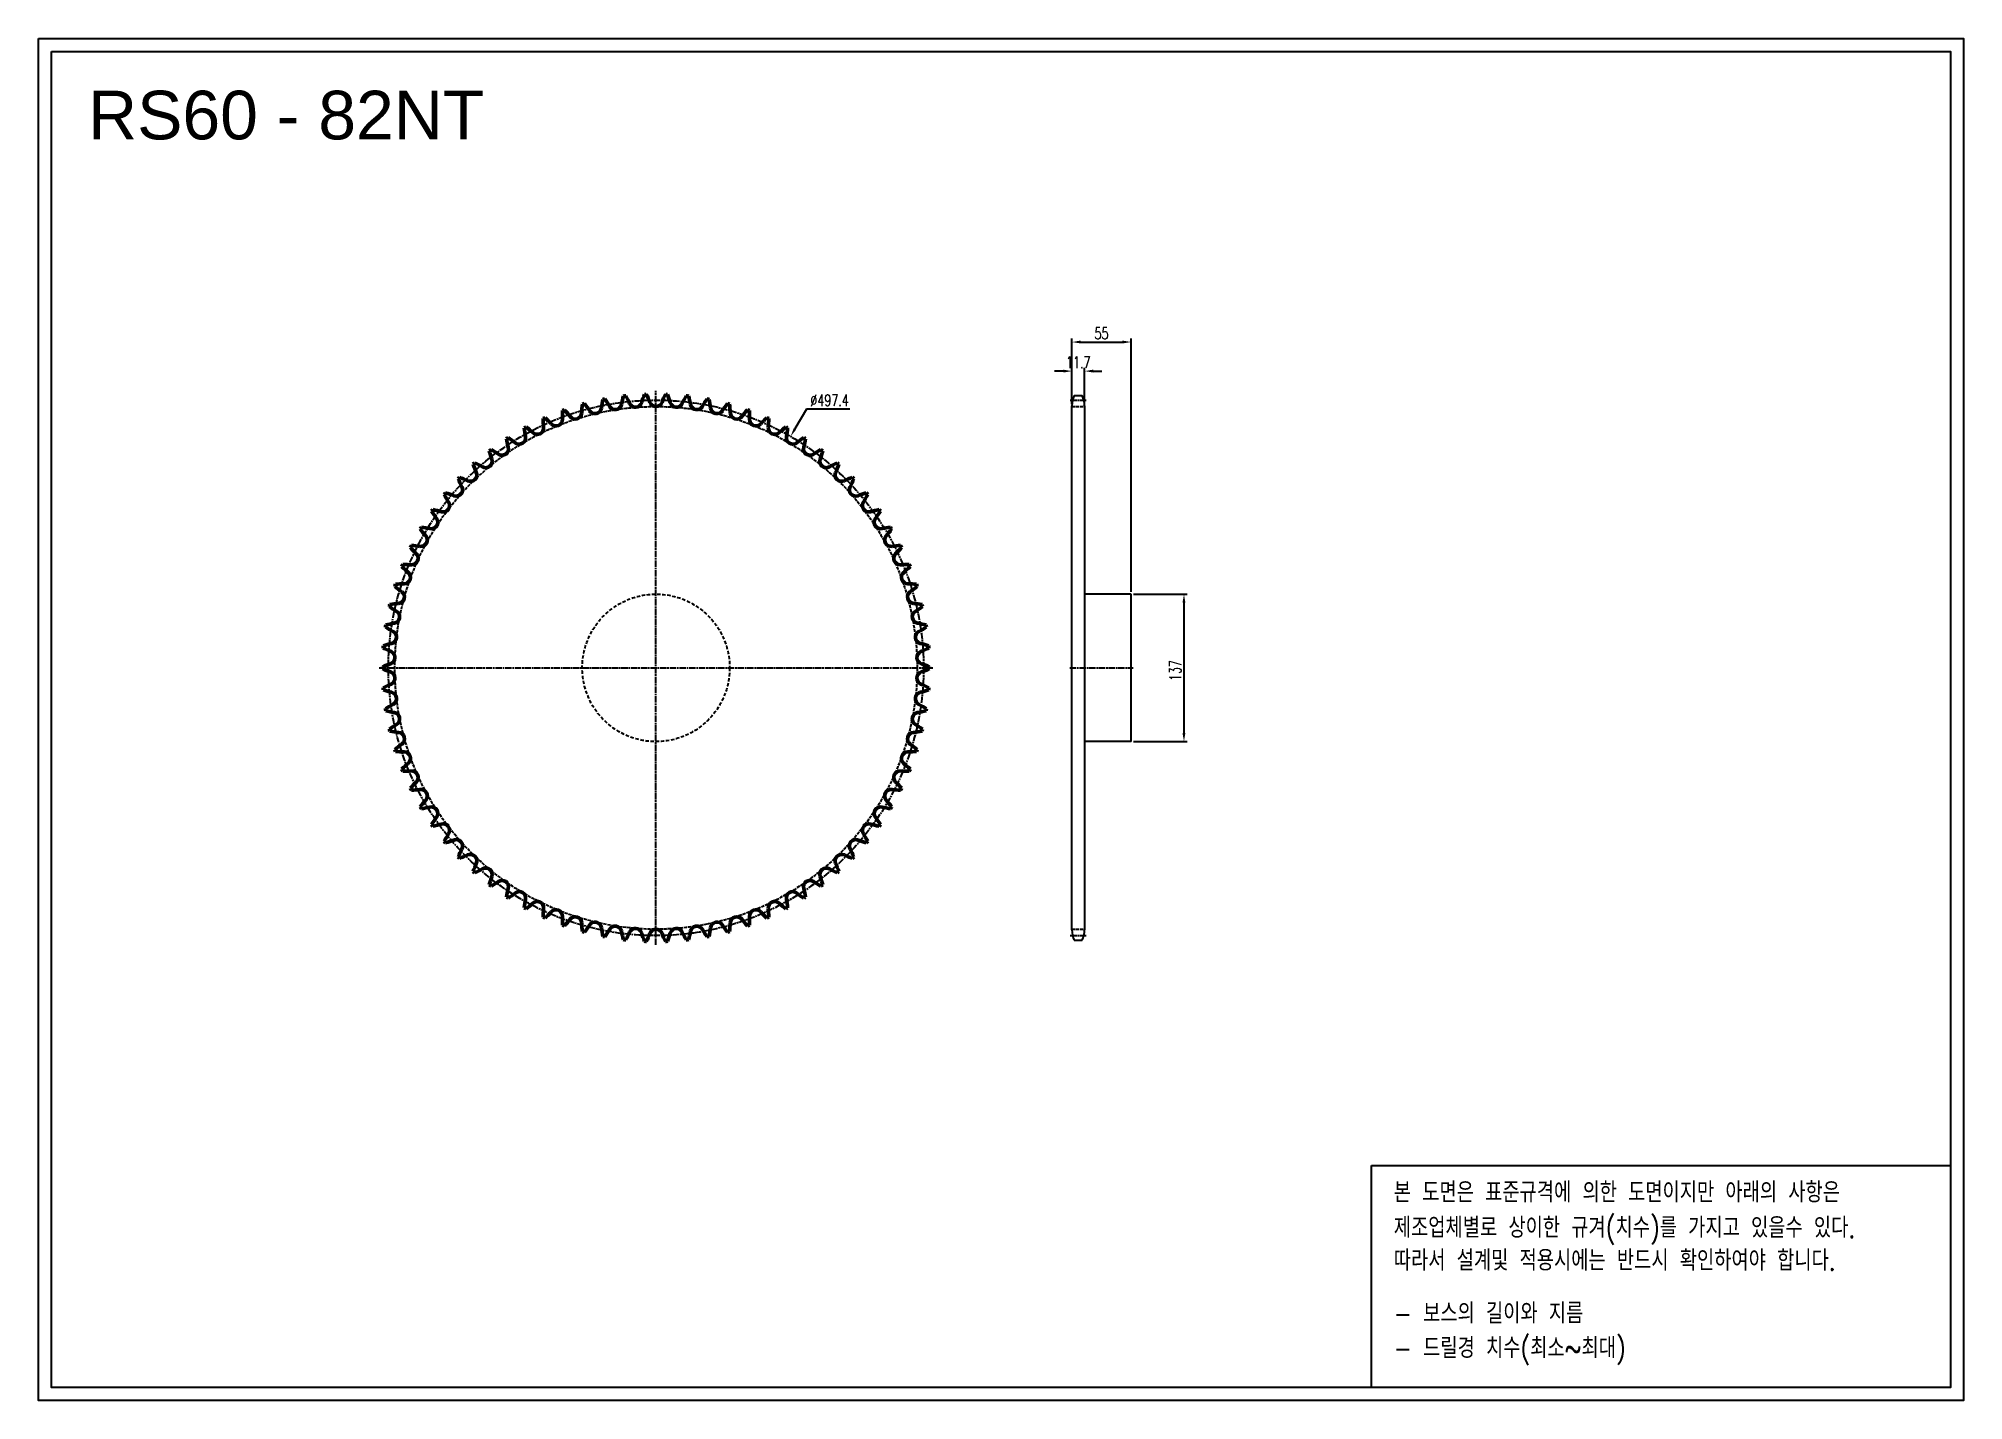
# Model space of a CAD drawing. Header units: millimetres. Extents: x 28224 to 30013, y 6760 to 8025.
import ezdxf

# ---------------------------------------------------------------- set-up
doc = ezdxf.new("R2010")
doc.units = ezdxf.units.MM
for name, pattern in [('AM_ISO02W050', [7.5, 6, -1.5]), ('AM_ISO02W050x2', [3.75, 3, -0.75]), ('AM_ISO08W050', [18, 12, -1.5, 3, -1.5]), ('AM_ISO08W050x2', [9, 6, -0.75, 1.5, -0.75]), ('HIDDEN', [9.525, 6.35, -3.175])]:
    doc.linetypes.add(name, pattern=pattern)
for name, color, linetype, lineweight in [('AM_0N', 7, 'Continuous', 50), ('AM_3N', 6, 'AM_ISO02W050', 25), ('AM_7', 4, 'AM_ISO08W050', 25), ('AM_7N', 4, 'AM_ISO08W050', 25)]:
    doc.layers.add(name, color=color, linetype=linetype, lineweight=lineweight)
doc.layers.add('HL', color=2, linetype='HIDDEN')
doc.layers.add('S-DIM', color=7, linetype='Continuous')
doc.styles.add('HAN', font='ROMANS.shx', dxfattribs={"width": 0.7, "bigfont": 'whgtxt.shx'})
doc.styles.add('HSG', font='SIMPLEX.shx', dxfattribs={"width": 0.7, "bigfont": 'HSG.shx'})
doc.styles.get("Standard").update_dxf_attribs({"font": 'arial.ttf'})
doc.dimstyles.new('APP23', dxfattribs={"dimscale": 4.5, "dimtxt": 2.4, "dimasz": 1.8, "dimexe": 0.7, "dimexo": 0.5, "dimgap": 0.6, "dimtad": 1, "dimtoh": 1, "dimdec": 1, "dimrnd": 0.01, "dimzin": 9, "dimdsep": 46, "dimtxsty": 'HSG', "dimcen": 0, "dimclrd": 1, "dimclre": 1, "dimclrt": 256, "dimazin": 2, "dimtp": 1, "dimtm": 1, "dimtfac": 0.5, "dimtdec": 1, "dimtix": 1, "dimtofl": 0, "dimtmove": 0, "dimatfit": 3, "dimfxl": 0, "dimtvp": 1, "dimtolj": 2, "dimlwd": -1, "dimlwe": -1, "dimarcsym": 0})

# ---------------------------------------------------------------- blocks, each defined once
blk = doc.blocks.new('*D1')
at = {"layer": 'Defpoints', "color": 0, "transparency": 16777216}
for p in [(28922.6, 7655.7), (28672.4, 7225.9)]:
    blk.add_point(p, dxfattribs=at)
at = {"layer": 'S-DIM', "color": 1, "transparency": 16777216}
for p, q in [((28937.4, 7681.2), (28926.6, 7662.7)), ((28977.5, 7681.2), (28937.4, 7681.2))]:
    blk.add_line(p, q, dxfattribs=at)
blk.add_solid([(28925.5, 7663.4), (28927.8, 7662.1), (28922.6, 7655.7)], dxfattribs=at)
at = {"layer": 'S-DIM', "transparency": 16777216, "insert": (28958.8, 7689.3), "char_height": 10.8, "attachment_point": 5, "style": 'HSG'}
blk.add_mtext('\\A2;∅497.4', dxfattribs=at)
blk = doc.blocks.new('*D2')
at = {"layer": 'Defpoints', "color": 0, "transparency": 16777216}
for p in [(29195.8, 7716.4), (29184.1, 7683.5), (29195.8, 7683.5)]:
    blk.add_point(p, dxfattribs=at)
at = {"layer": 'S-DIM', "color": 1, "transparency": 16777216}
for p, q in [((29176, 7716.4), (29167.9, 7716.4)), ((29184.1, 7685.8), (29184.1, 7719.6)), ((29195.8, 7685.8), (29195.8, 7719.6)), ((29203.9, 7716.4), (29212, 7716.4))]:
    blk.add_line(p, q, dxfattribs=at)
for points in [[(29176, 7717.8), (29176, 7715.1), (29184.1, 7716.4)], [(29203.9, 7717.8), (29203.9, 7715.1), (29195.8, 7716.4)]]:
    blk.add_solid(points, dxfattribs=at)
at = {"layer": 'S-DIM', "transparency": 16777216, "insert": (29189.9, 7724.5), "char_height": 10.8, "attachment_point": 5, "style": 'HSG'}
blk.add_mtext('\\A2;11.7', dxfattribs=at)
blk = doc.blocks.new('*D3')
at = {"layer": 'Defpoints', "color": 0, "transparency": 16777216}
for p in [(29239.1, 7743.4), (29184.1, 7683.5), (29239.1, 7509.3)]:
    blk.add_point(p, dxfattribs=at)
at = {"layer": 'S-DIM', "color": 1, "transparency": 16777216}
for p, q in [((29184.1, 7685.8), (29184.1, 7746.6)), ((29239.1, 7511.5), (29239.1, 7746.6)), ((29192.2, 7743.4), (29231, 7743.4))]:
    blk.add_line(p, q, dxfattribs=at)
for points in [[(29192.2, 7744.8), (29192.2, 7742.1), (29184.1, 7743.4)], [(29231, 7744.8), (29231, 7742.1), (29239.1, 7743.4)]]:
    blk.add_solid(points, dxfattribs=at)
at = {"layer": 'S-DIM', "transparency": 16777216, "insert": (29211.6, 7751.5), "char_height": 10.8, "attachment_point": 5, "style": 'HSG'}
blk.add_mtext('\\A2;55', dxfattribs=at)
blk = doc.blocks.new('*D4')
at = {"layer": 'Defpoints', "color": 0, "transparency": 16777216}
for p in [(29239.1, 7509.3), (29239.1, 7372.3), (29288.2, 7372.3)]:
    blk.add_point(p, dxfattribs=at)
at = {"layer": 'S-DIM', "color": 1, "transparency": 16777216}
for p, q in [((29241.3, 7509.3), (29291.3, 7509.3)), ((29288.2, 7501.2), (29288.2, 7380.4)), ((29241.3, 7372.3), (29291.3, 7372.3))]:
    blk.add_line(p, q, dxfattribs=at)
for points in [[(29286.8, 7501.2), (29289.5, 7501.2), (29288.2, 7509.3)], [(29286.8, 7380.4), (29289.5, 7380.4), (29288.2, 7372.3)]]:
    blk.add_solid(points, dxfattribs=at)
at = {"layer": 'S-DIM', "transparency": 16777216, "insert": (29280.1, 7438.3), "char_height": 10.8, "attachment_point": 5, "rotation": 90, "style": 'HSG'}
blk.add_mtext('\\A2;137', dxfattribs=at)

msp = doc.modelspace()

# ---------------------------------------------------------------- linework, layer by layer
for p, q in [((29186.15, 7693.67), (29193.68, 7693.67)), ((29184.07, 7197.41), (29184.07, 7684.17)), ((29195.77, 7684.17), (29195.77, 7197.41)), ((29239.07, 7509.29), (29195.77, 7509.29)), ((29239.07, 7372.29), (29239.07, 7509.29)), ((29239.07, 7372.29), (29195.77, 7372.29)), ((29186.15, 7187.91), (29193.68, 7187.91))]:
    msp.add_line(p, q)
for points in [[(28223.63, 8025.32), (30012.65, 8025.32), (30012.65, 6760.36), (28223.63, 6760.36)], [(28235.68, 8013.27), (30000.6, 8013.27), (30000.6, 6772.41), (28235.68, 6772.41)]]:
    msp.add_lwpolyline(points, close=True)
at = {"color": 6}
msp.add_lwpolyline([(29462.4, 6978.6), (30000.6, 6978.6), (30000.6, 6772.41), (29462.4, 6772.41)], close=True, dxfattribs=at)
for centre, start, end in [((29206.77, 7684.17), 155.25994, 180), ((29173.07, 7684.17), 0, 24.74006), ((29206.77, 7197.41), 180, 204.74006), ((29173.07, 7197.41), 335.25994, 0)]:
    msp.add_arc(centre, 22.7, start, end)
at = {"layer": 'AM_0N'}
for centre, radius, start, end in [((28882.94, 7660.9), 120.05, 164.39112, 168.23171), ((28797.49, 7440.79), 254.21, 96.35304, 96.81769), ((28664.14, 7635.64), 120.05, 24.93902, 28.77961), ((28899.54, 7653.71), 120.05, 160.00088, 163.84146), ((28797.49, 7440.79), 254.21, 91.9628, 92.42744), ((28679.44, 7645.28), 120.05, 20.54878, 24.38937), ((28915.54, 7645.28), 120.05, 155.61063, 159.45122), ((28797.49, 7440.79), 254.21, 87.57256, 88.0372), ((28695.44, 7653.71), 120.05, 16.15854, 19.99912), ((28930.84, 7635.64), 120.05, 151.22039, 155.06098), ((28797.49, 7440.79), 254.21, 83.18231, 83.64696), ((28712.04, 7660.9), 120.05, 11.76829, 15.60888), ((28830.54, 7674.58), 120.05, 177.56185, 181.40244), ((28797.49, 7440.79), 254.21, 109.52377, 109.98842), ((28623.25, 7600.13), 120.05, 38.10976, 41.95034), ((28722.44, 7677.94), 6.01, 218.10976, 357.0122), ((28848.34, 7671.36), 120.05, 173.17161, 177.0122), ((28797.49, 7440.79), 254.21, 105.13353, 105.59818), ((28635.96, 7613), 120.05, 33.71951, 37.5601), ((28740.81, 7682.98), 6.01, 213.71951, 352.62195), ((28865.84, 7666.8), 120.05, 168.78137, 172.62195), ((28797.49, 7440.79), 254.21, 100.74329, 101.20793), ((28649.61, 7624.86), 120.05, 29.32927, 33.16985), ((28759.52, 7686.61), 6.01, 209.32927, 348.23171), ((28778.45, 7688.8), 6.01, 204.93902, 343.84146), ((28797.49, 7689.53), 6.01, 200.54878, 339.45122), ((28816.53, 7688.8), 6.01, 196.15854, 335.06098), ((28835.46, 7686.61), 6.01, 191.76829, 330.67073), ((28945.37, 7624.86), 120.05, 146.83015, 150.67073), ((28797.49, 7440.79), 254.21, 78.79207, 79.25671), ((28729.14, 7666.8), 120.05, 7.37805, 11.21863), ((28854.17, 7682.98), 6.01, 187.37805, 326.28049), ((28959.02, 7613), 120.05, 142.4399, 146.28049), ((28797.49, 7440.79), 254.21, 74.40182, 74.86647), ((28746.64, 7671.36), 120.05, 2.9878, 6.82839), ((28872.54, 7677.94), 6.01, 182.9878, 321.89024), ((28971.73, 7600.13), 120.05, 138.04966, 141.89024), ((28797.49, 7440.79), 254.21, 70.01158, 70.47623), ((28764.44, 7674.58), 120.05, 358.59756, 2.43815), ((28797.49, 7440.79), 254.21, 118.30426, 118.76891), ((28794.46, 7676.88), 120.05, 186.34234, 190.18293), ((28600.97, 7571.66), 120.05, 46.89024, 50.73083), ((28687.12, 7663.7), 6.01, 226.89024, 5.79268), ((28797.49, 7440.79), 254.21, 113.91402, 114.37866), ((28812.54, 7676.42), 120.05, 181.9521, 185.79268), ((28611.56, 7586.32), 120.05, 42.5, 46.34059), ((28704.51, 7671.49), 6.01, 222.5, 1.40244), ((28890.47, 7671.49), 6.01, 178.59756, 317.5), ((28983.42, 7586.32), 120.05, 133.65941, 137.5), ((28797.49, 7440.79), 254.21, 65.62134, 66.08598), ((28907.86, 7663.7), 6.01, 174.20732, 313.10976), ((28782.44, 7676.42), 120.05, 354.20732, 358.0479), ((28994.01, 7571.66), 120.05, 129.26917, 133.10976), ((28797.49, 7440.79), 254.21, 61.23109, 61.69574), ((28800.52, 7676.88), 120.05, 349.81707, 353.65766), ((28797.49, 7440.79), 254.21, 127.08475, 127.5494), ((28758.46, 7673.66), 120.05, 195.12283, 198.96341), ((28583.29, 7540.13), 120.05, 55.67073, 59.51132), ((28654.39, 7644.24), 6.01, 235.67073, 14.57317), ((28797.49, 7440.79), 254.21, 122.69451, 123.15915), ((28776.4, 7675.96), 120.05, 190.73259, 194.57317), ((28591.52, 7556.24), 120.05, 51.28049, 55.12107), ((28670.38, 7654.6), 6.01, 231.28049, 10.18293), ((28924.6, 7654.6), 6.01, 169.81707, 308.71951), ((29003.46, 7556.24), 120.05, 124.87893, 128.71951), ((28940.59, 7644.24), 6.01, 165.42683, 304.32927), ((28818.58, 7675.96), 120.05, 345.42683, 349.26741), ((28797.49, 7440.79), 254.21, 56.84085, 57.30549), ((29011.69, 7540.13), 120.05, 120.48868, 124.32927), ((28836.52, 7673.66), 120.05, 341.03659, 344.87717), ((28797.49, 7440.79), 254.21, 52.4506, 52.91525), ((28625.01, 7620.01), 6.01, 244.45122, 23.35366), ((28797.49, 7440.79), 254.21, 131.47499, 131.93964), ((28740.75, 7669.98), 120.05, 199.51307, 203.35366), ((28576.32, 7523.44), 120.05, 60.06098, 63.90156), ((28639.23, 7632.69), 6.01, 240.06098, 18.96341), ((28955.75, 7632.69), 6.01, 161.03659, 299.93902), ((29018.66, 7523.44), 120.05, 116.09844, 119.93902), ((28969.97, 7620.01), 6.01, 156.64634, 295.54878), ((28854.23, 7669.98), 120.05, 336.64634, 340.48693), ((28797.49, 7440.79), 254.21, 48.06036, 48.52501), ((28611.8, 7606.28), 6.01, 248.84146, 27.7439), ((28797.49, 7440.79), 254.21, 135.86524, 136.32988), ((28723.37, 7664.97), 120.05, 203.90332, 207.7439), ((28570.64, 7506.27), 120.05, 64.45122, 68.2918), ((29024.34, 7506.27), 120.05, 111.7082, 115.54878), ((28983.18, 7606.28), 6.01, 152.2561, 291.15854), ((28871.61, 7664.97), 120.05, 332.2561, 336.09668), ((28797.49, 7440.79), 254.21, 43.67012, 44.13476), ((28797.49, 7440.79), 254.21, 144.64573, 145.11037), ((28690.02, 7651.03), 120.05, 212.68381, 216.52439), ((28563.3, 7470.87), 120.05, 73.23171, 77.07229), ((28599.67, 7591.58), 6.01, 253.23171, 32.13415), ((28797.49, 7440.79), 254.21, 140.25548, 140.72013), ((28706.43, 7658.64), 120.05, 208.29356, 212.13415), ((28566.29, 7488.71), 120.05, 68.84146, 72.68205), ((29028.69, 7488.71), 120.05, 107.31795, 111.15854), ((28995.31, 7591.58), 6.01, 147.86585, 286.76829), ((28888.55, 7658.64), 120.05, 327.86585, 331.70644), ((28797.49, 7440.79), 254.21, 39.27987, 39.74452), ((29031.68, 7470.87), 120.05, 102.92771, 106.76829), ((28904.96, 7651.03), 120.05, 323.47561, 327.31619), ((28797.49, 7440.79), 254.21, 34.88963, 35.35427), ((28797.49, 7440.79), 254.21, 149.03597, 149.50062), ((28674.24, 7642.18), 120.05, 217.07405, 220.91463), ((28561.69, 7452.86), 120.05, 77.62195, 81.46254), ((28588.71, 7576), 6.01, 257.62195, 36.52439), ((29006.27, 7576), 6.01, 143.47561, 282.37805), ((29033.29, 7452.86), 120.05, 98.53746, 102.37805), ((28920.74, 7642.18), 120.05, 319.08537, 322.92595), ((28797.49, 7440.79), 254.21, 30.49938, 30.96403), ((28797.49, 7440.79), 254.21, 153.42621, 153.89086), ((28659.18, 7632.16), 120.05, 221.46429, 225.30488), ((28561.45, 7434.77), 120.05, 82.0122, 85.85278), ((28578.97, 7559.62), 6.01, 262.0122, 40.91463), ((29016.01, 7559.62), 6.01, 139.08537, 277.9878), ((29033.53, 7434.77), 120.05, 94.14722, 97.9878), ((28935.8, 7632.16), 120.05, 314.69512, 318.53571), ((28797.49, 7440.79), 254.21, 26.10914, 26.57379), ((28797.49, 7440.79), 254.21, 157.81646, 158.2811), ((28644.94, 7621.01), 120.05, 225.85454, 229.69512), ((28562.61, 7416.72), 120.05, 86.40244, 90.24302), ((28570.52, 7542.54), 6.01, 266.40244, 45.30488), ((29024.46, 7542.54), 6.01, 134.69512, 273.59756), ((29032.37, 7416.72), 120.05, 89.75698, 93.59756), ((28950.04, 7621.01), 120.05, 310.30488, 314.14546), ((28797.49, 7440.79), 254.21, 21.7189, 22.18354), ((28797.49, 7440.79), 254.21, 162.2067, 162.67135), ((28631.59, 7608.8), 120.05, 230.24478, 234.08537), ((28565.14, 7398.81), 120.05, 90.79268, 94.63327), ((28563.39, 7524.87), 6.01, 270.79268, 49.69512), ((29031.59, 7524.87), 6.01, 130.30488, 269.20732), ((29029.84, 7398.81), 120.05, 85.36673, 89.20732), ((28963.39, 7608.8), 120.05, 305.91463, 309.75522), ((28797.49, 7440.79), 254.21, 17.32865, 17.7933), ((28797.49, 7440.79), 254.21, 166.59695, 167.06159), ((28619.22, 7595.61), 120.05, 234.63502, 238.47561), ((28569.03, 7381.15), 120.05, 95.18293, 99.02351), ((28557.65, 7506.7), 6.01, 275.18293, 54.08537), ((29037.33, 7506.7), 6.01, 125.91463, 264.81707), ((29025.95, 7381.15), 120.05, 80.97649, 84.81707), ((28975.76, 7595.61), 120.05, 301.52439, 305.36498), ((28797.49, 7440.79), 254.21, 12.93841, 13.40305), ((28797.49, 7440.79), 254.21, 170.98719, 171.45183), ((28607.89, 7581.51), 120.05, 239.02527, 242.86585), ((28574.27, 7363.84), 120.05, 99.57317, 103.41376), ((28553.3, 7488.15), 6.01, 279.57317, 58.47561), ((29041.68, 7488.15), 6.01, 121.52439, 260.42683), ((29020.71, 7363.84), 120.05, 76.58624, 80.42683), ((28987.09, 7581.51), 120.05, 297.13415, 300.97473), ((28797.49, 7440.79), 254.21, 8.54817, 9.01281), ((28797.49, 7440.79), 254.21, 175.37743, 175.84208), ((28580.82, 7346.97), 120.05, 103.96341, 107.804), ((28550.39, 7469.32), 6.01, 283.96341, 62.86585), ((29044.59, 7469.32), 6.01, 117.13415, 256.03659), ((29014.16, 7346.97), 120.05, 72.196, 76.03659), ((28797.49, 7440.79), 254.21, 4.15792, 4.62257), ((28588.63, 7330.66), 120.05, 108.35366, 112.19424), ((28597.68, 7566.58), 120.05, 243.41551, 247.2561), ((28548.94, 7450.32), 6.01, 288.35366, 67.2561), ((29046.04, 7450.32), 6.01, 112.7439, 251.64634), ((28997.3, 7566.58), 120.05, 292.7439, 296.58449), ((29006.35, 7330.66), 120.05, 67.80576, 71.64634), ((28797.49, 7440.79), 254.21, 179.76768, 180.23232), ((28588.63, 7550.92), 120.05, 247.80576, 251.64634), ((28597.68, 7315), 120.05, 112.7439, 116.58449), ((28548.94, 7431.26), 6.01, 292.7439, 71.64634), ((29046.04, 7431.26), 6.01, 108.35366, 247.2561), ((28997.3, 7315), 120.05, 63.41551, 67.2561), ((29006.35, 7550.92), 120.05, 288.35366, 292.19424), ((28797.49, 7440.79), 254.21, 359.76768, 0.23232), ((28797.49, 7440.79), 254.21, 184.15792, 184.62257), ((28580.82, 7534.61), 120.05, 252.196, 256.03659), ((28607.89, 7300.07), 120.05, 117.13415, 120.97473), ((28550.39, 7412.26), 6.01, 297.13415, 76.03659), ((29044.59, 7412.26), 6.01, 103.96341, 242.86585), ((28987.09, 7300.07), 120.05, 59.02527, 62.86585), ((29014.16, 7534.61), 120.05, 283.96341, 287.804), ((28797.49, 7440.79), 254.21, 355.37743, 355.84208), ((28797.49, 7440.79), 254.21, 188.54817, 189.01281), ((28574.27, 7517.75), 120.05, 256.58624, 260.42683), ((28553.3, 7393.43), 6.01, 301.52439, 80.42683), ((29041.68, 7393.43), 6.01, 99.57317, 238.47561), ((29020.71, 7517.75), 120.05, 279.57317, 283.41376), ((28797.49, 7440.79), 254.21, 350.98719, 351.45183), ((28619.22, 7285.97), 120.05, 121.52439, 125.36498), ((28797.49, 7440.79), 254.21, 192.93841, 193.40305), ((28569.03, 7500.43), 120.05, 260.97649, 264.81707), ((28557.65, 7374.88), 6.01, 305.91463, 84.81707), ((29037.33, 7374.88), 6.01, 95.18293, 234.08537), ((29025.95, 7500.43), 120.05, 275.18293, 279.02351), ((28975.76, 7285.97), 120.05, 54.63502, 58.47561), ((28797.49, 7440.79), 254.21, 346.59695, 347.06159), ((28631.59, 7272.78), 120.05, 125.91463, 129.75522), ((28797.49, 7440.79), 254.21, 197.32865, 197.7933), ((28565.14, 7482.77), 120.05, 265.36673, 269.20732), ((28563.39, 7356.71), 6.01, 310.30488, 89.20732), ((29031.59, 7356.71), 6.01, 90.79268, 229.69512), ((29029.84, 7482.77), 120.05, 270.79268, 274.63327), ((28963.39, 7272.78), 120.05, 50.24478, 54.08537), ((28797.49, 7440.79), 254.21, 342.2067, 342.67135), ((28644.94, 7260.57), 120.05, 130.30488, 134.14546), ((28797.49, 7440.79), 254.21, 201.7189, 202.18354), ((28562.61, 7464.86), 120.05, 269.75698, 273.59756), ((28570.52, 7339.04), 6.01, 314.69512, 93.59756), ((29024.46, 7339.04), 6.01, 86.40244, 225.30488), ((29032.37, 7464.86), 120.05, 266.40244, 270.24302), ((28950.04, 7260.57), 120.05, 45.85454, 49.69512), ((28797.49, 7440.79), 254.21, 337.81646, 338.2811), ((28659.18, 7249.42), 120.05, 134.69512, 138.53571), ((28797.49, 7440.79), 254.21, 206.10914, 206.57379), ((28561.45, 7446.81), 120.05, 274.14722, 277.9878), ((28578.97, 7321.96), 6.01, 319.08537, 97.9878), ((28674.24, 7239.4), 120.05, 139.08537, 142.92595), ((29016.01, 7321.96), 6.01, 82.0122, 220.91463), ((28920.74, 7239.4), 120.05, 37.07405, 40.91463), ((29033.53, 7446.81), 120.05, 262.0122, 265.85278), ((28935.8, 7249.42), 120.05, 41.46429, 45.30488), ((28797.49, 7440.79), 254.21, 333.42621, 333.89086), ((28797.49, 7440.79), 254.21, 210.49938, 210.96403), ((28561.69, 7428.72), 120.05, 278.53746, 282.37805), ((28588.71, 7305.59), 6.01, 323.47561, 102.37805), ((28690.02, 7230.56), 120.05, 143.47561, 147.31619), ((29006.27, 7305.59), 6.01, 77.62195, 216.52439), ((28904.96, 7230.56), 120.05, 32.68381, 36.52439), ((29033.29, 7428.72), 120.05, 257.62195, 261.46254), ((28797.49, 7440.79), 254.21, 329.03597, 329.50062), ((28797.49, 7440.79), 254.21, 214.88963, 215.35427), ((28563.3, 7410.71), 120.05, 282.92771, 286.76829), ((28599.67, 7290), 6.01, 327.86585, 106.76829), ((28706.43, 7222.94), 120.05, 147.86585, 151.70644), ((28611.8, 7275.3), 6.01, 332.2561, 111.15854), ((28983.18, 7275.3), 6.01, 68.84146, 207.7439), ((28995.31, 7290), 6.01, 73.23171, 212.13415), ((28888.55, 7222.94), 120.05, 28.29356, 32.13415), ((29031.68, 7410.71), 120.05, 253.23171, 257.07229), ((28797.49, 7440.79), 254.21, 324.64573, 325.11037), ((28797.49, 7440.79), 254.21, 219.27987, 219.74452), ((28566.29, 7392.87), 120.05, 287.31795, 291.15854), ((28723.37, 7216.61), 120.05, 152.2561, 156.09668), ((28797.49, 7440.79), 254.21, 223.67012, 224.13476), ((28570.64, 7375.31), 120.05, 291.7082, 295.54878), ((28625.01, 7261.57), 6.01, 336.64634, 115.54878), ((28969.97, 7261.57), 6.01, 64.45122, 203.35366), ((29024.34, 7375.31), 120.05, 244.45122, 248.2918), ((28871.61, 7216.61), 120.05, 23.90332, 27.7439), ((28797.49, 7440.79), 254.21, 315.86524, 316.32988), ((29028.69, 7392.87), 120.05, 248.84146, 252.68205), ((28797.49, 7440.79), 254.21, 320.25548, 320.72013), ((28740.75, 7211.6), 120.05, 156.64634, 160.48693), ((28797.49, 7440.79), 254.21, 228.06036, 228.52501), ((28576.32, 7358.14), 120.05, 296.09844, 299.93902), ((28639.23, 7248.89), 6.01, 341.03659, 119.93902), ((28758.46, 7207.93), 120.05, 161.03659, 164.87717), ((28955.75, 7248.89), 6.01, 60.06098, 198.96341), ((28836.52, 7207.93), 120.05, 15.12283, 18.96341), ((29018.66, 7358.14), 120.05, 240.06098, 243.90156), ((28854.23, 7211.6), 120.05, 19.51307, 23.35366), ((28797.49, 7440.79), 254.21, 311.47499, 311.93964), ((28797.49, 7440.79), 254.21, 232.4506, 232.91525), ((28583.29, 7341.45), 120.05, 300.48868, 304.32927), ((28654.39, 7237.34), 6.01, 345.42683, 124.32927), ((28776.4, 7205.62), 120.05, 165.42683, 169.26741), ((28797.49, 7440.79), 254.21, 236.84085, 237.30549), ((28591.52, 7325.34), 120.05, 304.87893, 308.71951), ((28670.38, 7226.98), 6.01, 349.81707, 128.71951), ((28924.6, 7226.98), 6.01, 51.28049, 190.18293), ((29003.46, 7325.34), 120.05, 231.28049, 235.12107), ((28940.59, 7237.34), 6.01, 55.67073, 194.57317), ((28818.58, 7205.62), 120.05, 10.73259, 14.57317), ((28797.49, 7440.79), 254.21, 302.69451, 303.15915), ((29011.69, 7341.45), 120.05, 235.67073, 239.51132), ((28797.49, 7440.79), 254.21, 307.08475, 307.5494), ((28794.46, 7204.7), 120.05, 169.81707, 173.65766), ((28797.49, 7440.79), 254.21, 241.23109, 241.69574), ((28600.97, 7309.92), 120.05, 309.26917, 313.10976), ((28687.12, 7217.88), 6.01, 354.20732, 133.10976), ((28812.54, 7205.16), 120.05, 174.20732, 178.0479), ((28611.56, 7295.26), 120.05, 313.65941, 317.5), ((28704.51, 7210.09), 6.01, 358.59756, 137.5), ((28830.54, 7207), 120.05, 178.59756, 182.43815), ((28764.44, 7207), 120.05, 357.56185, 1.40244), ((28890.47, 7210.09), 6.01, 42.5, 181.40244), ((28983.42, 7295.26), 120.05, 222.5, 226.34059), ((28907.86, 7217.88), 6.01, 46.89024, 185.79268), ((28782.44, 7205.16), 120.05, 1.9521, 5.79268), ((28994.01, 7309.92), 120.05, 226.89024, 230.73083), ((28797.49, 7440.79), 254.21, 298.30426, 298.76891), ((28800.52, 7204.7), 120.05, 6.34234, 10.18293), ((28797.49, 7440.79), 254.21, 245.62134, 246.08598), ((28797.49, 7440.79), 254.21, 250.01158, 250.47623), ((28623.25, 7281.45), 120.05, 318.04966, 321.89024), ((28722.44, 7203.65), 6.01, 2.9878, 141.89024), ((28848.34, 7210.22), 120.05, 182.9878, 186.82839), ((28797.49, 7440.79), 254.21, 254.40182, 254.86647), ((28635.96, 7268.58), 120.05, 322.4399, 326.28049), ((28740.81, 7198.6), 6.01, 7.37805, 146.28049), ((28865.84, 7214.79), 120.05, 187.37805, 191.21863), ((28649.61, 7256.72), 120.05, 326.83015, 330.67073), ((28759.52, 7194.97), 6.01, 11.76829, 150.67073), ((28882.94, 7220.68), 120.05, 191.76829, 195.60888), ((28664.14, 7245.94), 120.05, 331.22039, 335.06098), ((28778.45, 7192.78), 6.01, 16.15854, 155.06098), ((28899.54, 7227.87), 120.05, 196.15854, 199.99912), ((28679.44, 7236.3), 120.05, 335.61063, 339.45122), ((28797.49, 7192.05), 6.01, 20.54878, 159.45122), ((28915.54, 7236.3), 120.05, 200.54878, 204.38937), ((28695.44, 7227.87), 120.05, 340.00088, 343.84146), ((28816.53, 7192.78), 6.01, 24.93902, 163.84146), ((28930.84, 7245.94), 120.05, 204.93902, 208.77961), ((28712.04, 7220.68), 120.05, 344.39112, 348.23171), ((28835.46, 7194.97), 6.01, 29.32927, 168.23171), ((28945.37, 7256.72), 120.05, 209.32927, 213.16985), ((28729.14, 7214.79), 120.05, 348.78137, 352.62195), ((28854.17, 7198.6), 6.01, 33.71951, 172.62195), ((28959.02, 7268.58), 120.05, 213.71951, 217.5601), ((28797.49, 7440.79), 254.21, 285.13353, 285.59818), ((28746.64, 7210.22), 120.05, 353.17161, 357.0122), ((28872.54, 7203.65), 6.01, 38.10976, 177.0122), ((28971.73, 7281.45), 120.05, 218.10976, 221.95034), ((28797.49, 7440.79), 254.21, 289.52377, 289.98842), ((28797.49, 7440.79), 254.21, 293.91402, 294.37866), ((28797.49, 7440.79), 254.21, 258.79207, 259.25671), ((28797.49, 7440.79), 254.21, 263.18231, 263.64696), ((28797.49, 7440.79), 254.21, 267.57256, 268.0372), ((28797.49, 7440.79), 254.21, 271.9628, 272.42744), ((28797.49, 7440.79), 254.21, 276.35304, 276.81769), ((28797.49, 7440.79), 254.21, 280.74329, 281.20793)]:
    msp.add_arc(centre, radius, start, end, dxfattribs=at)
at = {"layer": 'AM_3N', "linetype": 'AM_ISO02W050x2'}
for p, q in [((29184.07, 7683.51), (29195.77, 7683.51)), ((29184.07, 7198.07), (29195.77, 7198.07))]:
    msp.add_line(p, q, dxfattribs=at)
msp.add_circle((28797.49, 7440.79), 242.72, dxfattribs=at)
at = {"layer": 'AM_7', "linetype": 'AM_ISO08W050x2'}
msp.add_circle((28797.49, 7440.79), 248.68, dxfattribs=at)
at = {"layer": 'AM_7N', "linetype": 'AM_ISO08W050x2'}
for p, q in [((28797.49, 7183.58), (28797.49, 7698)), ((29182.5, 7689.47), (29197.33, 7689.47)), ((28540.28, 7440.79), (29054.7, 7440.79)), ((29182.07, 7440.79), (29241.07, 7440.79)), ((29182.5, 7192.11), (29197.33, 7192.11))]:
    msp.add_line(p, q, dxfattribs=at)
at = {"layer": 'HL', "ltscale": 0.5}
msp.add_circle((28797.49, 7440.79), 68.5, dxfattribs=at)

# ---------------------------------------------------------------- texts
msp.add_text('RS60 - 82NT', height=45.1772).set_placement((28269.71, 7931.65))
at = {"color": 6, "style": 'HAN', "width": 0.8}
for s, p in [('본 도면은 표준규격에 의한 도면이지만 아래의 사항은', (29483.2, 6944.23)), ('제조업체별로 상이한 규겨(치수)를 가지고 있을수 있다.', (29483.2, 6911.43)), ('따라서 설계및 적용시에는 반드시 확인하여야 합니다.', (29483.2, 6880.98)), ('- 보스의 길이와 지름', (29483.2, 6831.9)), ('- 드릴경 치수(최소~최대)', (29483.2, 6799.68))]:
    msp.add_text(s, height=18.9237, dxfattribs=at).set_placement(p)

# ---------------------------------------------------------------- dimensions: what is measured, and where the dimension line sits
at = {"layer": 'S-DIM'}
dim = msp.add_linear_dim(base=(29239.07, 7743.43), p1=(29184.07, 7683.51), p2=(29239.07, 7509.29), dimstyle='APP23', dxfattribs=at)
dim.commit()
dim.dimension.update_dxf_attribs({"geometry": '*D3', "text_midpoint": (29211.57, 7751.53)})
dim = msp.add_linear_dim(base=(29195.77, 7716.43), p1=(29184.07, 7683.51), p2=(29195.77, 7683.51), dimstyle='APP23', dxfattribs=at)
dim.commit()
dim.dimension.update_dxf_attribs({"geometry": '*D2', "text_midpoint": (29189.92, 7716.43), "dimtype": 128})
at = {"layer": 'S-DIM', "color": 1}
dim = msp.add_diameter_dim_2p(p1=(28672.4251, 7225.8516), p2=(28922.5549, 7655.7302), dimstyle='APP23', dxfattribs=at)
dim.commit()
dim.dimension.update_dxf_attribs({"geometry": '*D1', "text_midpoint": (28958.7857, 7681.1842), "dimtype": 131})
at = {"layer": 'S-DIM'}
dim = msp.add_linear_dim(base=(29288.18, 7372.29), p1=(29239.07, 7509.29), p2=(29239.07, 7372.29), angle=90, dimstyle='APP23', dxfattribs=at)
dim.commit()
dim.dimension.update_dxf_attribs({"geometry": '*D4', "text_midpoint": (29288.18, 7438.28), "dimtype": 128})

doc.saveas('drawing.dxf')
